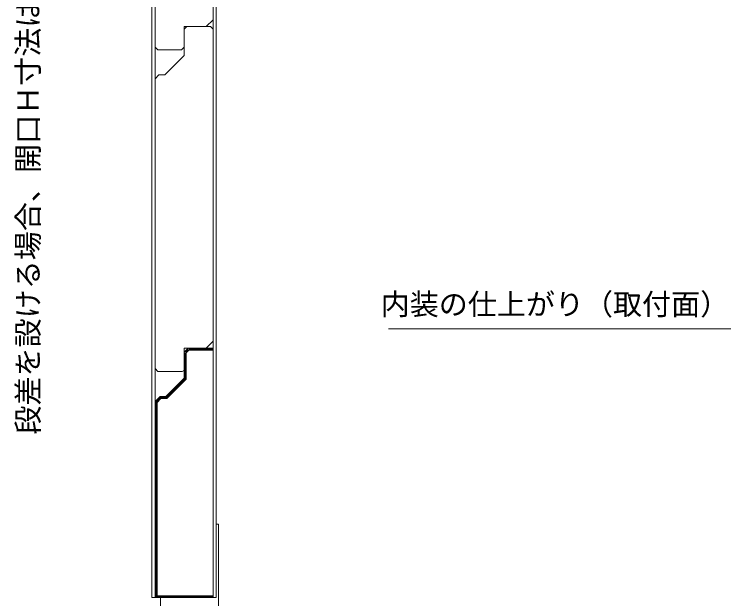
# Model space of a CAD drawing. Units: millimetres, scale not verified. Extents: x -588 to 588, y -408 to 408.
# Drawn here: x -328.3 to 38.3, y -168.6 to 133.2 of the extents above; entities that cross this region are included whole.
import ezdxf
from ezdxf.enums import TextEntityAlignment as Align

# ---------------------------------------------------------------- set-up
doc = ezdxf.new("R2010")
doc.units = ezdxf.units.MM
doc.header["$LTSCALE"] = 3
doc.layers.add('0-0', color=7, linetype='Continuous', lineweight=18)
doc.styles.add('ＭＳ ゴシック', font='')
doc.styles.get('ＭＳ ゴシック').set_extended_font_data('MS Gothic')

msp = doc.modelspace()

# ---------------------------------------------------------------- linework, layer by layer
at = {"layer": '0-0'}
for p, q in [((-225.524, -167.982), (-225.524, 291.42)), ((-223.924, -167.982), (-223.924, 291.42)), ((-257.128, 265.803), (-257.128, -167.982)), ((-255.524, 265.834), (-255.524, -76.722)), ((-229.06, 126.834), (-225.524, 130.37)), ((-240.528, 125.429), (-239.114, 126.843)), ((-240.528, 125.429), (-240.528, 111.843)), ((-240.524, 116.249), (-240.524, 126.834)), ((-229.06, 126.834), (-240.524, 126.834)), ((-226.942, 126.843), (-239.114, 126.843)), ((-226.942, 126.843), (-225.528, 125.429)), ((-225.528, -35.622), (-225.528, 125.429)), ((-255.524, 116.249), (-254.11, 114.834)), ((-241.938, 114.834), (-254.11, 114.834)), ((-241.938, 114.834), (-240.524, 116.249)), ((-240.528, 111.843), (-250.528, 101.843)), ((-253.528, 101.843), (-255.528, 99.843)), ((-255.528, -49.743), (-255.528, 99.843)), ((-253.528, 101.843), (-250.528, 101.843)), ((-229.064, -39.157), (-225.528, -35.622)), ((-229.064, -39.157), (-240.528, -39.157)), ((-240.528, -50.157), (-240.528, -39.157)), ((-240.483, -41.176), (-238.483, -39.176)), ((-239.483, -41.59), (-238.068, -40.176)), ((-225.897, -39.176), (-238.483, -39.176)), ((-225.897, -40.176), (-238.068, -40.176)), ((-225.897, -40.176), (-225.897, -39.246)), ((-239.483, -41.59), (-239.483, -55.176)), ((-255.528, -49.743), (-254.114, -51.157)), ((-241.528, -51.157), (-254.114, -51.157)), ((-239.483, -55.176), (-249.483, -65.176)), ((-252.897, -64.176), (-255.483, -66.761)), ((-252.483, -65.176), (-254.483, -67.176)), ((-252.897, -64.176), (-249.897, -64.176)), ((-252.483, -65.176), (-249.483, -65.176)), ((-255.483, -166.982), (-255.483, -66.761)), ((-254.483, -166.982), (-254.483, -67.176)), ((-223.924, -129.982), (-222.724, -129.982)), ((-222.724, -129.982), (-222.724, -175.482)), ((-257.124, -167.982), (-223.924, -167.982)), ((-255.528, -167.982), (-257.098, -167.982)), ((-225.524, -166.982), (-254.483, -166.982)), ((-254.483, -167.982), (-225.524, -167.982)), ((-252.724, -167.982), (-252.724, -175.482))]:
    msp.add_line(p, q, dxfattribs=at)
at = {"layer": '0-0', "color": 4}
for p, q in [((-255.528, 94.515), (-255.528, 97.924)), ((-225.528, 94.515), (-225.528, 97.924)), ((-254.483, -72.503), (-254.483, -69.094))]:
    msp.add_line(p, q, dxfattribs=at)
at = {"layer": '0-0', "color": 3}
for p, q in [((-239.836, -41.236), (-238.422, -39.822)), ((-225.897, -39.676), (-238.068, -39.676)), ((-239.983, -41.59), (-239.983, -54.968)), ((-239.983, -54.968), (-249.69, -64.676)), ((-252.69, -64.676), (-254.983, -66.968)), ((-252.69, -64.676), (-249.69, -64.676)), ((-254.983, -167.35), (-254.983, -66.968)), ((-254.983, -167.35), (-225.749, -167.35))]:
    msp.add_line(p, q, dxfattribs=at)
at = {"layer": '0-0'}
for points in [[(-134.984, -29.277), (59.086, -29.277), (113.626, -83.817)], [(-240.483, -41.176), (-240.483, -54.761), (-249.897, -64.176)]]:
    msp.add_lwpolyline(points, dxfattribs=at)
for centre, start, end in [((-241.528, -50.157), 270, 0), ((-254.483, -166.982), 180, 270)]:
    msp.add_arc(centre, 1, start, end, dxfattribs=at)

# ---------------------------------------------------------------- texts
at = {"layer": '0-0', "style": 'ＭＳ ゴシック'}
msp.add_text('段差を設ける場合、開口Ｈ寸法は段差を含めます', height=11, rotation=90, dxfattribs=at).set_placement((-312.38, -83.812), align=Align.BOTTOM_LEFT)
msp.add_text('内装の仕上がり（取付面）', height=11, dxfattribs=at).set_placement((-138.945, -25.316), align=Align.BOTTOM_LEFT)

doc.saveas('drawing.dxf')
